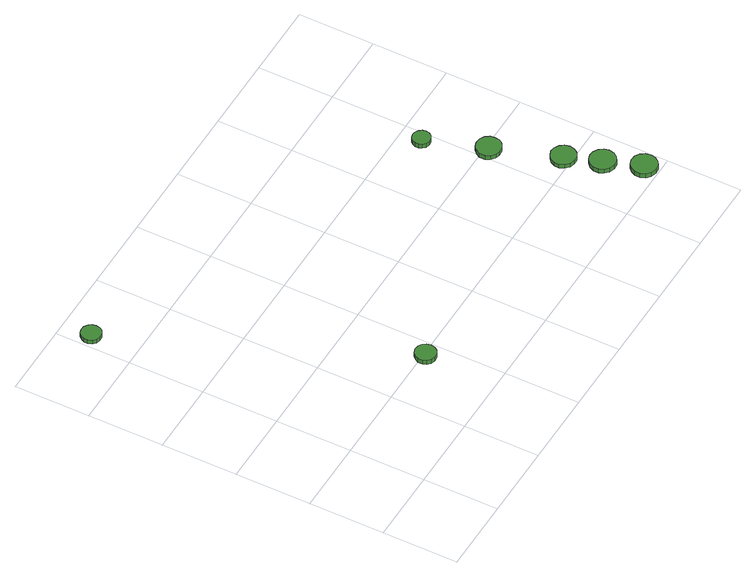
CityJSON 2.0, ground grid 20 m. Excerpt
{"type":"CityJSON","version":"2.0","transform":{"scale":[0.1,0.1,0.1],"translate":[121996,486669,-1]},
"CityObjects":{
"tree1":{"type":"SolitaryVegetationObject","attributes":{"function":"something"},"geometry":[{"type":"MultiSurface","lod":"1","boundaries":[[[0,1,2,3,4,5,6,7,8,9,10,11,12,13,14]],[[15,16,17,18,19,20,21,22,23,24,25,26,27,28,29]],[[0,29,28,1]],[[1,28,27,2]],[[2,27,26,3]],[[3,26,25,4]],[[4,25,24,5]],[[5,24,23,6]],[[6,23,22,7]],[[7,22,21,8]],[[8,21,20,9]],[[9,20,19,10]],[[10,19,18,11]],[[11,18,17,12]],[[12,17,16,13]],[[13,16,15,14]],[[14,15,29,0]]]}]},
"tree2":{"type":"SolitaryVegetationObject","attributes":{"function":"something"},"geometry":[{"type":"MultiSurface","lod":"1","boundaries":[[[30,31,32,33,34,35,36,37,38,39,40,41,42,43,44]],[[45,46,47,48,49,50,51,52,53,54,55,56,57,58,59]],[[30,59,58,31]],[[31,58,57,32]],[[32,57,56,33]],[[33,56,55,34]],[[34,55,54,35]],[[35,54,53,36]],[[36,53,52,37]],[[37,52,51,38]],[[38,51,50,39]],[[39,50,49,40]],[[40,49,48,41]],[[41,48,47,42]],[[42,47,46,43]],[[43,46,45,44]],[[44,45,59,30]]]}]},
"tree3":{"type":"SolitaryVegetationObject","attributes":{"function":"something"},"geometry":[{"type":"MultiSurface","lod":"1","boundaries":[[[60,61,62,63,64,65,66,67,68,69,70,71,72,73,74]],[[75,76,77,78,79,80,81,82,83,84,85,86,87,88,89]],[[60,89,88,61]],[[61,88,87,62]],[[62,87,86,63]],[[63,86,85,64]],[[64,85,84,65]],[[65,84,83,66]],[[66,83,82,67]],[[67,82,81,68]],[[68,81,80,69]],[[69,80,79,70]],[[70,79,78,71]],[[71,78,77,72]],[[72,77,76,73]],[[73,76,75,74]],[[74,75,89,60]]]}]},
"tree4":{"type":"SolitaryVegetationObject","attributes":{"function":"something"},"geometry":[{"type":"MultiSurface","lod":"1","boundaries":[[[90,91,92,93,94,95,96,97,98,99,100,101,102,103,104]],[[105,106,107,108,109,110,111,112,113,114,115,116,117,118,119]],[[90,119,118,91]],[[91,118,117,92]],[[92,117,116,93]],[[93,116,115,94]],[[94,115,114,95]],[[95,114,113,96]],[[96,113,112,97]],[[97,112,111,98]],[[98,111,110,99]],[[99,110,109,100]],[[100,109,108,101]],[[101,108,107,102]],[[102,107,106,103]],[[103,106,105,104]],[[104,105,119,90]]]}]},
"tree5":{"type":"SolitaryVegetationObject","attributes":{"function":"something"},"geometry":[{"type":"MultiSurface","lod":"1","boundaries":[[[120,121,122,123,124,125,126,127,128,129,130,131,132,133,134]],[[135,136,137,138,139,140,141,142,143,144,145,146,147,148,149]],[[120,149,148,121]],[[121,148,147,122]],[[122,147,146,123]],[[123,146,145,124]],[[124,145,144,125]],[[125,144,143,126]],[[126,143,142,127]],[[127,142,141,128]],[[128,141,140,129]],[[129,140,139,130]],[[130,139,138,131]],[[131,138,137,132]],[[132,137,136,133]],[[133,136,135,134]],[[134,135,149,120]]]}]},
"tree6":{"type":"SolitaryVegetationObject","attributes":{"function":"something"},"geometry":[{"type":"MultiSurface","lod":"1","boundaries":[[[150,151,152,153,154,155,156,157,158,159,160,161,162,163,164]],[[165,166,167,168,169,170,171,172,173,174,175,176,177,178,179]],[[150,179,178,151]],[[151,178,177,152]],[[152,177,176,153]],[[153,176,175,154]],[[154,175,174,155]],[[155,174,173,156]],[[156,173,172,157]],[[157,172,171,158]],[[158,171,170,159]],[[159,170,169,160]],[[160,169,168,161]],[[161,168,167,162]],[[162,167,166,163]],[[163,166,165,164]],[[164,165,179,150]]]}]},
"tree7":{"type":"SolitaryVegetationObject","attributes":{"function":"something"},"geometry":[{"type":"MultiSurface","lod":"1","boundaries":[[[180,181,182,183,184,185,186,187,188,189,190,191,192,193,194]],[[195,196,197,198,199,200,201,202,203,204,205,206,207,208,209]],[[180,209,208,181]],[[181,208,207,182]],[[182,207,206,183]],[[183,206,205,184]],[[184,205,204,185]],[[185,204,203,186]],[[186,203,202,187]],[[187,202,201,188]],[[188,201,200,189]],[[189,200,199,190]],[[190,199,198,191]],[[191,198,197,192]],[[192,197,196,193]],[[193,196,195,194]],[[194,195,209,180]]]}]}
},
"vertices":[
[60,923,19],[58,934,19],[52,942,19],[42,948,19],[31,949,19],[21,946,19],[13,938,19],[8,928,19],[8,918,19],[13,908,19],[21,900,19],[31,897,19],[42,898,19],[52,904,19],[58,912,19],[58,912,7],[52,904,7],[42,898,7],[31,897,7],[21,900,7],[13,908,7],[8,918,7],[8,928,7],[13,938,7],[21,946,7],[31,949,7],[42,948,7],[52,942,7],[58,934,7],[60,923,7],
[386,193,22],[383,204,22],[377,214,22],[367,219,22],[355,221,22],[344,217,22],[336,209,22],[331,199,22],[331,187,22],[336,177,22],[344,169,22],[355,166,22],[367,167,22],[377,173,22],[383,182,22],[383,182,9],[377,173,9],[367,167,9],[355,166,9],[344,169,9],[336,177,9],[331,187,9],[331,199,9],[336,209,9],[344,217,9],[355,221,9],[367,219,9],[377,214,9],[383,204,9],[386,193,9],
[994,542,27],[992,551,27],[986,559,27],[977,564,27],[968,565,27],[958,562,27],[951,556,27],[947,547,27],[947,537,27],[951,528,27],[958,521,27],[968,518,27],[977,519,27],[986,524,27],[992,532,27],[992,532,14],[986,524,14],[977,519,14],[968,518,14],[958,521,14],[951,528,14],[947,537,14],[947,547,14],[951,556,14],[958,562,14],[968,565,14],[977,564,14],[986,559,14],[992,551,14],[994,542,14],
[1055,388,26],[1053,401,26],[1045,412,26],[1033,419,26],[1019,420,26],[1007,416,26],[997,407,26],[991,395,26],[991,381,26],[997,369,26],[1007,360,26],[1019,356,26],[1033,357,26],[1045,364,26],[1053,375,26],[1053,375,13],[1045,364,13],[1033,357,13],[1019,356,13],[1007,360,13],[997,369,13],[991,381,13],[991,395,13],[997,407,13],[1007,416,13],[1019,420,13],[1033,419,13],[1045,412,13],[1053,401,13],[1055,388,13],
[1116,218,26],[1113,232,26],[1105,242,26],[1093,249,26],[1080,251,26],[1067,246,26],[1057,237,26],[1051,225,26],[1051,212,26],[1057,199,26],[1067,190,26],[1080,186,26],[1093,187,26],[1105,194,26],[1113,205,26],[1113,205,14],[1105,194,14],[1093,187,14],[1080,186,14],[1067,190,14],[1057,199,14],[1051,212,14],[1051,225,14],[1057,237,14],[1067,246,14],[1080,251,14],[1093,249,14],[1105,242,14],[1113,232,14],[1116,218,14],
[1149,129,27],[1146,143,27],[1138,154,27],[1126,161,27],[1112,163,27],[1098,159,27],[1088,149,27],[1082,136,27],[1082,122,27],[1088,109,27],[1098,100,27],[1112,95,27],[1126,97,27],[1138,104,27],[1146,115,27],[1146,115,14],[1138,104,14],[1126,97,14],[1112,95,14],[1098,100,14],[1088,109,14],[1082,122,14],[1082,136,14],[1088,149,14],[1098,159,14],[1112,163,14],[1126,161,14],[1138,154,14],[1146,143,14],[1149,129,14],
[1183,35,27],[1180,49,27],[1172,61,27],[1160,68,27],[1146,69,27],[1132,65,27],[1122,55,27],[1116,42,27],[1116,28,27],[1122,15,27],[1132,6,27],[1146,2,27],[1160,3,27],[1172,10,27],[1180,22,27],[1180,22,14],[1172,10,14],[1160,3,14],[1146,2,14],[1132,6,14],[1122,15,14],[1116,28,14],[1116,42,14],[1122,55,14],[1132,65,14],[1146,69,14],[1160,68,14],[1172,61,14],[1180,49,14],[1183,35,14]
]}
